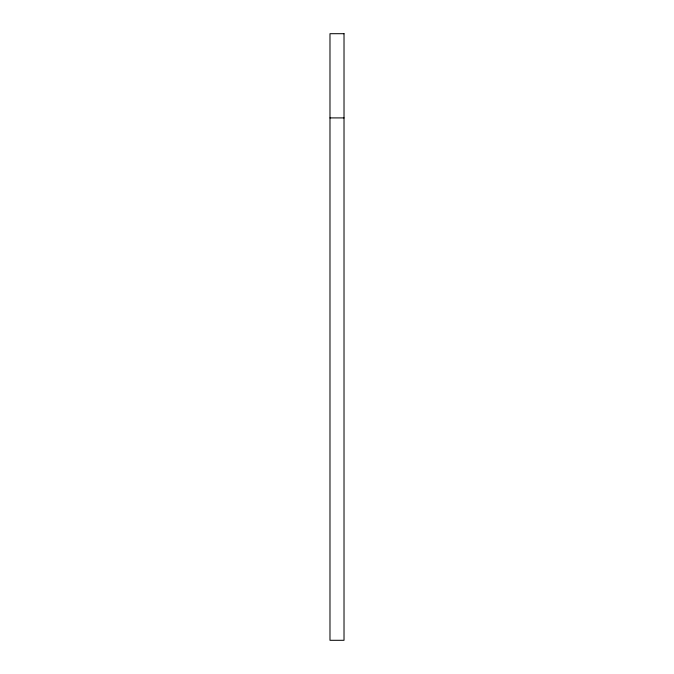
<?xml version="1.0" encoding="UTF-8"?>
<svg xmlns="http://www.w3.org/2000/svg" width="674" height="674" viewBox="0 0 674 674"><rect width="100%" height="100%" fill="white"/><g stroke="black" fill="none" stroke-linecap="round" stroke-linejoin="round"><path stroke-width="1.01" d="M329.982 117.908L344.018 117.908M344.018 33.7L329.982 33.7L329.982 640.3L344.018 640.3L344.018 33.7"/></g></svg>
